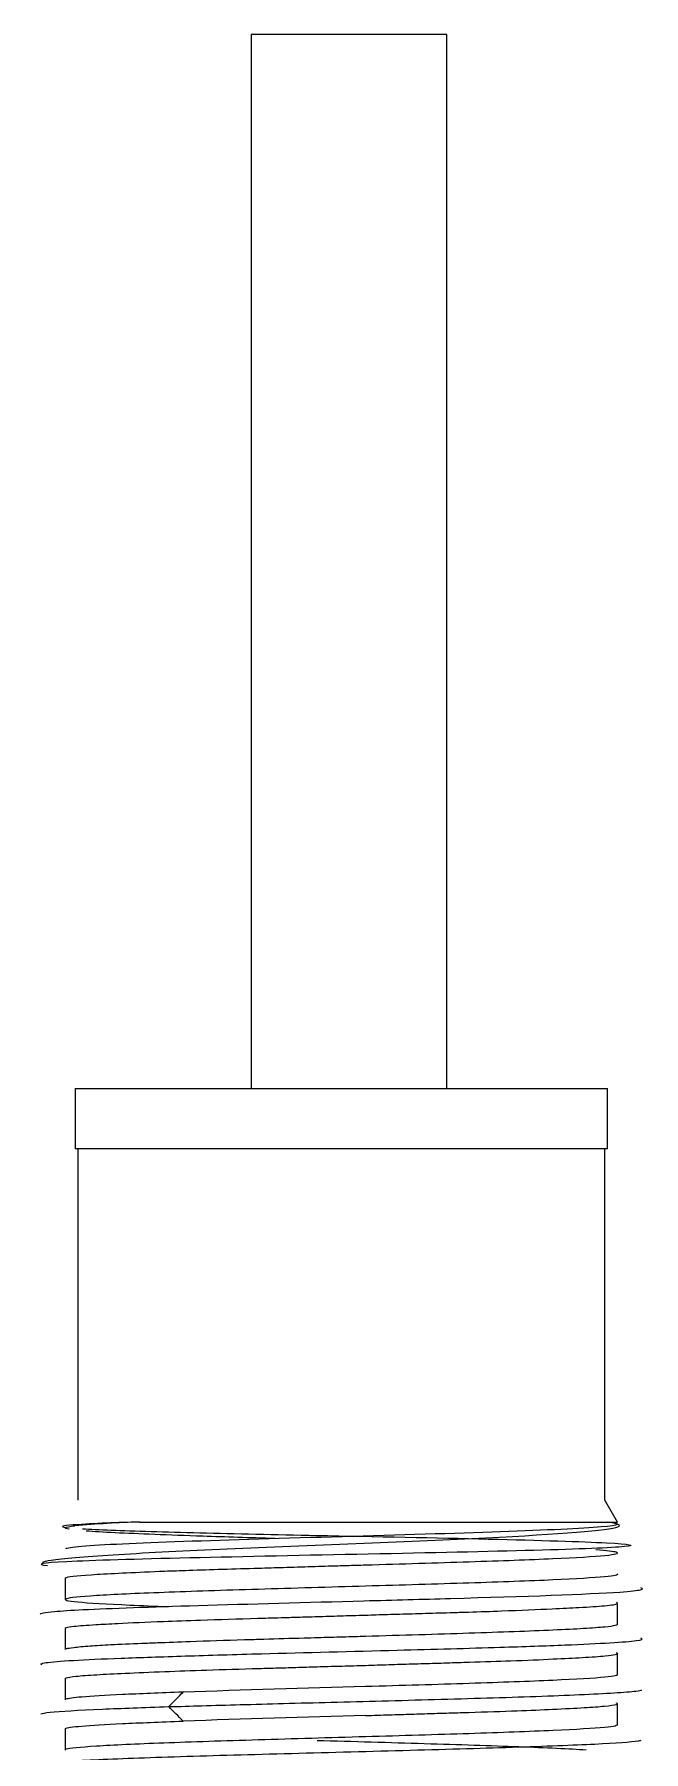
# Model space of a CAD drawing. Extents: x -681219 to -550379, y -242630 to -158199.
# Drawn here: x -603285.23 to -603273.09, y -228932.27 to -228898.06 of the extents above; entities that cross this region are included whole.
import ezdxf

# ---------------------------------------------------------------- set-up
doc = ezdxf.new("R2010")
doc.units = 0
doc.header["$LTSCALE"] = 1000
doc.layers.get('0').update_dxf_attribs({"linetype": 'CONTINUOUS'})

# ---------------------------------------------------------------- blocks, each defined once
blk = doc.blocks.new('CYPJ15001B0001XY_A_CYPJ1000_V_1')
at = {"color": 0, "linetype": 'ByBlock', "lineweight": -2}
for p, q in [((550.547, 722.875), (550.125, 722.875)), ((551.547, 722.875), (551.125, 722.875)), ((552.547, 722.875), (552.125, 722.875)), ((553.547, 722.875), (553.125, 722.875)), ((554.609, 722.719), (554.59, 722.686)), ((562.1, 722.625), (555.1, 722.625)), ((562.1, 712.075), (562.1, 722.675)), ((563.3, 722.675), (562.1, 722.675)), ((563.3, 722.675), (563.3, 712.075)), ((554.667, 721.393), (554.667, 711.875)), ((584.3, 719.171), (563.3, 719.171)), ((584.3, 715.271), (584.3, 719.171)), ((563.3, 715.271), (584.3, 715.271)), ((550.625, 711.875), (551.047, 711.875)), ((551.625, 711.875), (552.047, 711.875)), ((552.625, 711.875), (553.047, 711.875)), ((554.667, 711.875), (555.1, 712.125)), ((555.1, 712.125), (562.1, 712.125)), ((562.1, 712.075), (563.3, 712.075))]:
    blk.add_line(p, q, dxfattribs=at)
for centre, radius, start, end in [((533.204, 720.75), 21.473, 1.7149, 5.1743), ((523.437, 720.682), 31.238, 1.3036, 3.7392), ((540.162, 731.432), 15.165, 314.0212, 315.5581), ((570.213, 739.89), 27.083, 224.7801, 225.6406), ((146.972, 706.366), 403.977, 1.49316, 2.00889), ((5.664, 702.028), 545.927, 1.56021, 1.94184)]:
    blk.add_arc(centre, radius, start, end, dxfattribs=at)
for points, knots in [([(554.4, 717.871), (554.378, 716.692), (554.353, 715.478), (554.303, 713.42), (554.277, 712.574), (554.227, 711.614), (554.202, 711.48), (554.152, 711.986), (554.127, 712.634), (554.077, 714.442), (554.052, 715.616), (554.002, 718.061), (553.976, 719.321), (553.926, 721.461), (553.901, 722.34), (553.851, 723.343), (553.826, 723.489), (553.801, 723.23)], [0, 0, 0, 0, 0.125, 0.125, 0.25, 0.25, 0.375, 0.375, 0.5, 0.5, 0.625, 0.625, 0.75, 0.75, 0.875, 0.875, 1, 1, 1, 1]), ([(549.845, 723.366), (549.852, 723.351), (549.88, 723.223), (549.929, 722.509), (549.992, 720.794), (550.055, 718.547), (550.119, 716.117), (550.182, 713.883), (550.245, 712.192), (550.291, 711.546), (550.316, 711.418), (550.32, 711.403)], [0.7057916, 0.7057916, 0.7057916, 0.7057916, 0.7112502, 0.7275002, 0.7437502, 0.7600002, 0.7762502, 0.7925002, 0.8087502, 0.8250003, 0.828125, 0.828125, 0.828125, 0.828125]), ([(550.847, 723.359), (550.857, 723.332), (550.888, 723.14), (550.935, 722.342), (550.973, 721.314), (550.989, 720.813)], [0.96366436, 0.96366436, 0.96366436, 0.96366436, 0.97125037, 0.98750039, 1, 1, 1, 1]), ([(551.822, 723.337), (551.837, 723.385), (551.866, 723.333), (551.912, 722.777), (551.955, 721.817), (551.998, 720.517), (552.054, 718.659), (552.109, 716.395), (552.168, 714.304), (552.231, 712.48), (552.292, 711.436), (552.336, 711.353), (552.351, 711.407)], [0.2975162, 0.2975162, 0.2975162, 0.2975162, 0.3129542, 0.3286701, 0.3443864, 0.3601022, 0.3758185, 0.4015459, 0.4224368, 0.4384992, 0.4686196, 0.4851635, 0.4851635, 0.4851635, 0.4851635]), ([(552.834, 723.372), (552.851, 723.379), (552.881, 723.213), (552.937, 722.318), (553.005, 720.318), (553.084, 717.44), (553.17, 714.205), (553.244, 712.002), (553.315, 711.366), (553.341, 711.362), (553.353, 711.412)], [0.65641, 0.65641, 0.65641, 0.65641, 0.6745886, 0.6878266, 0.7180481, 0.7501176, 0.7669643, 0.81187, 0.8275859, 0.8404346, 0.8404346, 0.8404346, 0.8404346]), ([(553.865, 723.328), (553.879, 723.302), (553.894, 723.244), (553.944, 722.926), (553.98, 722.495), (554.088, 720.762), (554.161, 718.979), (554.305, 715.509), (554.377, 713.849), (554.485, 712.377), (554.522, 712.044), (554.594, 711.772), (554.63, 711.831), (554.667, 712.068)], [0.0754796, 0.0754796, 0.0754796, 0.0754796, 0.125, 0.125, 0.25, 0.25, 0.5, 0.5, 0.75, 0.75, 0.875, 0.875, 1, 1, 1, 1]), ([(550.389, 716.892), (550.368, 717.61), (550.347, 718.339), (550.305, 719.712), (550.284, 720.356), (550.243, 721.459), (550.222, 721.919), (550.18, 722.584), (550.159, 722.791), (550.139, 722.853)], [0, 0, 0, 0, 0.125, 0.125, 0.25, 0.25, 0.375, 0.375, 0.5, 0.5, 0.5, 0.5]), ([(550.544, 722.873), (550.547, 722.876), (550.551, 722.875), (550.571, 722.844), (550.587, 722.734), (550.619, 722.35), (550.652, 721.805), (550.684, 720.986), (550.7, 720.527)], [0.5969286, 0.5969286, 0.5969286, 0.5969286, 0.625, 0.625, 0.75, 0.75, 0.875, 1, 1, 1, 1]), ([(551.278, 720.527), (551.261, 720.986), (551.229, 721.805), (551.196, 722.35), (551.166, 722.714), (551.151, 722.821), (551.137, 722.859)], [0, 0, 0, 0, 0.125, 0.25, 0.25, 0.362093, 0.362093, 0.362093, 0.362093]), ([(551.541, 722.869), (551.548, 722.881), (551.566, 722.866), (551.596, 722.686), (551.625, 722.287), (551.655, 721.689), (551.687, 720.943), (551.72, 720.039), (551.744, 719.254), (551.761, 718.628), (551.773, 718.224), (551.786, 717.797), (551.799, 717.35), (551.808, 717.047), (551.811, 716.892)], [0.457132, 0.457132, 0.457132, 0.457132, 0.500695, 0.5611551, 0.6261437, 0.6859286, 0.7509638, 0.809614, 0.87558, 0.8984868, 0.9223667, 0.9472322, 0.9731049, 1, 1, 1, 1]), ([(552.389, 716.892), (552.385, 716.965), (552.381, 717.114), (552.374, 717.346), (552.367, 717.591), (552.36, 717.849), (552.347, 718.298), (552.333, 718.79), (552.31, 719.562), (552.285, 720.293), (552.261, 720.947), (552.24, 721.485), (552.219, 721.961), (552.191, 722.419), (552.164, 722.72), (552.146, 722.826), (552.138, 722.853), (552.138, 722.853)], [0, 0, 0, 0, 0.0126311, 0.0260521, 0.040261, 0.0552557, 0.0710335, 0.1187629, 0.1422407, 0.2124435, 0.2600338, 0.2848698, 0.3422511, 0.3915852, 0.4489529, 0.4993719, 0.5000566, 0.5000566, 0.5000566, 0.5000566]), ([(552.543, 722.871), (552.55, 722.879), (552.566, 722.864), (552.593, 722.705), (552.62, 722.348), (552.652, 721.76), (552.684, 721.049), (552.718, 720.098), (552.739, 719.37), (552.756, 718.816), (552.763, 718.552), (552.773, 718.225), (552.785, 717.836), (552.799, 717.384), (552.808, 717.063), (552.811, 716.892)], [0.4609455, 0.4609455, 0.4609455, 0.4609455, 0.4991354, 0.5533352, 0.6229851, 0.6719092, 0.7490427, 0.8016931, 0.8740023, 0.8863615, 0.9021682, 0.921423, 0.9441356, 0.970323, 1, 1, 1, 1]), ([(553.389, 716.892), (553.367, 717.609), (553.347, 718.339), (553.315, 719.37), (553.305, 719.703), (553.284, 720.333), (553.253, 721.226), (553.222, 721.918), (553.18, 722.586), (553.159, 722.788), (553.117, 722.914), (553.096, 722.839), (553.055, 722.406), (553.034, 722.05), (553.003, 721.357), (552.992, 721.1), (552.982, 720.82)], [0, 0, 0, 0, 0.125, 0.125, 0.1875, 0.1875, 0.25, 0.375, 0.375, 0.5, 0.5, 0.625, 0.625, 0.75, 0.75, 0.8124962, 0.8124962, 0.8124962, 0.8124962]), ([(553.543, 722.871), (553.55, 722.879), (553.579, 722.852), (553.614, 722.471), (553.656, 721.678), (553.685, 721.03), (553.715, 720.166), (553.739, 719.355), (553.764, 718.508), (553.781, 717.98), (553.795, 717.497), (553.806, 717.14), (553.812, 716.957), (553.811, 716.892)], [0.460281, 0.460281, 0.460281, 0.460281, 0.5013118, 0.6260988, 0.6882359, 0.7505539, 0.7854956, 0.8752329, 0.9046219, 0.93786, 0.9680737, 0.9887977, 1, 1, 1, 1]), ([(554.667, 712.068), (554.634, 711.776), (554.601, 711.817), (554.536, 712.582), (554.504, 713.288), (554.439, 715.122), (554.406, 716.24), (554.341, 718.48), (554.309, 719.601), (554.244, 721.441), (554.212, 722.153), (554.163, 722.735), (554.147, 722.844), (554.13, 722.868)], [0, 0, 0, 0, 0.125, 0.125, 0.25, 0.25, 0.375, 0.375, 0.5, 0.5, 0.625, 0.625, 0.6876985, 0.6876985, 0.6876985, 0.6876985]), ([(554.533, 722.531), (554.524, 722.379), (554.515, 722.187), (554.489, 721.498), (554.472, 720.893), (554.437, 719.49), (554.42, 718.69), (554.4, 717.871)], [0.3751593, 0.3751593, 0.3751593, 0.3751593, 0.5, 0.5, 0.75, 0.75, 1, 1, 1, 1]), ([(554.338, 718.698), (554.353, 719.2), (554.368, 719.684), (554.406, 720.821), (554.429, 721.42), (554.464, 722.11), (554.475, 722.304), (554.487, 722.458)], [0.0887618, 0.0887618, 0.0887618, 0.0887618, 0.25, 0.25, 0.5, 0.5, 0.6248353, 0.6248353, 0.6248353, 0.6248353]), ([(550.989, 720.813), (550.994, 720.596), (551.008, 720.145), (551.03, 719.375), (551.053, 718.512), (551.078, 717.561), (551.105, 716.544), (551.133, 715.491), (551.163, 714.443), (551.195, 713.455), (551.229, 712.585), (551.264, 711.889), (551.296, 711.505), (551.316, 711.404), (551.325, 711.386)], [0, 0, 0, 0, 0.0073712, 0.0153113, 0.023814, 0.0328834, 0.0425343, 0.052761, 0.0635461, 0.0748948, 0.0868263, 0.0993198, 0.1123665, 0.120956, 0.120956, 0.120956, 0.120956]), ([(550.124, 712.498), (550.145, 712.83), (550.166, 713.29), (550.207, 714.393), (550.228, 715.037), (550.27, 716.41), (550.291, 717.14), (550.311, 717.857)], [0.625, 0.625, 0.625, 0.625, 0.75, 0.75, 0.875, 0.875, 1, 1, 1, 1]), ([(550.631, 711.879), (550.613, 711.855), (550.594, 711.939), (550.555, 712.345), (550.534, 712.697), (550.493, 713.622), (550.472, 714.194), (550.43, 715.471), (550.409, 716.175), (550.389, 716.892)], [0.5154142, 0.5154142, 0.5154142, 0.5154142, 0.625, 0.625, 0.75, 0.75, 0.875, 0.875, 1, 1, 1, 1]), ([(550.811, 716.892), (550.815, 716.812), (550.82, 716.654), (550.827, 716.421), (550.834, 716.196), (550.841, 715.978), (550.847, 715.768), (550.853, 715.566), (550.859, 715.372), (550.865, 715.186), (550.87, 715.009), (550.884, 714.549), (550.906, 713.891), (550.938, 713.115), (550.97, 712.523), (551.001, 712.086), (551.031, 711.868), (551.052, 711.867), (551.062, 711.896), (551.063, 711.897)], [0, 0, 0, 0, 0.013994, 0.0276566, 0.0409858, 0.0539792, 0.0666347, 0.0789501, 0.0909236, 0.1025536, 0.1138389, 0.1247786, 0.1918863, 0.2494847, 0.3142113, 0.3737483, 0.442161, 0.4989598, 0.5000067, 0.5000067, 0.5000067, 0.5000067]), ([(551.633, 711.885), (551.614, 711.849), (551.595, 711.93), (551.554, 712.342), (551.534, 712.698), (551.492, 713.623), (551.471, 714.192), (551.429, 715.469), (551.408, 716.175), (551.389, 716.892)], [0.5102136, 0.5102136, 0.5102136, 0.5102136, 0.625, 0.625, 0.75, 0.75, 0.875, 0.875, 1, 1, 1, 1]), ([(551.811, 716.892), (551.815, 716.816), (551.82, 716.661), (551.827, 716.429), (551.834, 716.197), (551.841, 715.965), (551.848, 715.733), (551.855, 715.501), (551.862, 715.272), (551.869, 715.044), (551.882, 714.604), (551.904, 713.925), (551.937, 713.161), (551.97, 712.523), (551.998, 712.114), (552.029, 711.875), (552.051, 711.861), (552.063, 711.897)], [0, 0, 0, 0, 0.013433, 0.0270105, 0.0407307, 0.0545913, 0.06859, 0.0827241, 0.096991, 0.1113883, 0.1259143, 0.1822489, 0.2507982, 0.3094824, 0.3769273, 0.4295444, 0.5000009, 0.5000009, 0.5000009, 0.5000009]), ([(552.63, 711.878), (552.612, 711.854), (552.583, 711.989), (552.554, 712.377), (552.533, 712.722), (552.523, 712.927), (552.492, 713.623), (552.471, 714.195), (552.429, 715.47), (552.408, 716.174), (552.389, 716.892)], [0.5148967, 0.5148967, 0.5148967, 0.5148967, 0.625, 0.6875, 0.6875, 0.75, 0.75, 0.875, 0.875, 1, 1, 1, 1]), ([(552.811, 716.892), (552.816, 716.822), (552.82, 716.676), (552.827, 716.45), (552.834, 716.209), (552.841, 715.956), (552.849, 715.691), (552.857, 715.415), (552.865, 715.13), (552.878, 714.707), (552.902, 713.999), (552.934, 713.242), (552.968, 712.559), (552.994, 712.16), (553.027, 711.885), (553.049, 711.855), (553.063, 711.897), (553.064, 711.897)], [0, 0, 0, 0, 0.0123209, 0.0255709, 0.0397484, 0.0548507, 0.0708743, 0.0878148, 0.1056674, 0.124428, 0.1693897, 0.2490524, 0.3021185, 0.3736946, 0.4164719, 0.4991145, 0.5000095, 0.5000095, 0.5000095, 0.5000095]), ([(553.633, 711.882), (553.613, 711.845), (553.594, 711.931), (553.555, 712.347), (553.534, 712.697), (553.492, 713.621), (553.471, 714.196), (553.43, 715.473), (553.409, 716.175), (553.389, 716.892)], [0.5104486, 0.5104486, 0.5104486, 0.5104486, 0.625, 0.625, 0.75, 0.75, 0.875, 0.875, 1, 1, 1, 1]), ([(553.811, 716.892), (553.835, 716.174), (553.855, 715.468), (553.897, 714.191), (553.918, 713.623), (553.96, 712.699), (553.98, 712.342), (554.022, 711.907), (554.043, 711.833), (554.08, 711.948), (554.097, 712.085), (554.113, 712.304)], [0, 0, 0, 0, 0.125, 0.125, 0.25, 0.25, 0.375, 0.375, 0.5, 0.5, 0.5988566, 0.5988566, 0.5988566, 0.5988566])]:
    blk.add_open_spline(points, degree=3, knots=knots, dxfattribs=at)
for points in [[(554.522, 722.794), (554.545, 722.93), (554.568, 722.891), (554.589, 722.686)], [(554.609, 722.719), (554.593, 722.934), (554.576, 722.984), (554.558, 722.857)]]:
    blk.add_open_spline(points, degree=3, dxfattribs=at)

msp = doc.modelspace()

# ---------------------------------------------------------------- block references
at = {"color": 4, "rotation": 89.99999999999999}
msp.add_blockref('CYPJ15001B0001XY_A_CYPJ1000_V_1', (-602561.7373, -229482.3646), dxfattribs=at)

doc.saveas('drawing.dxf')
